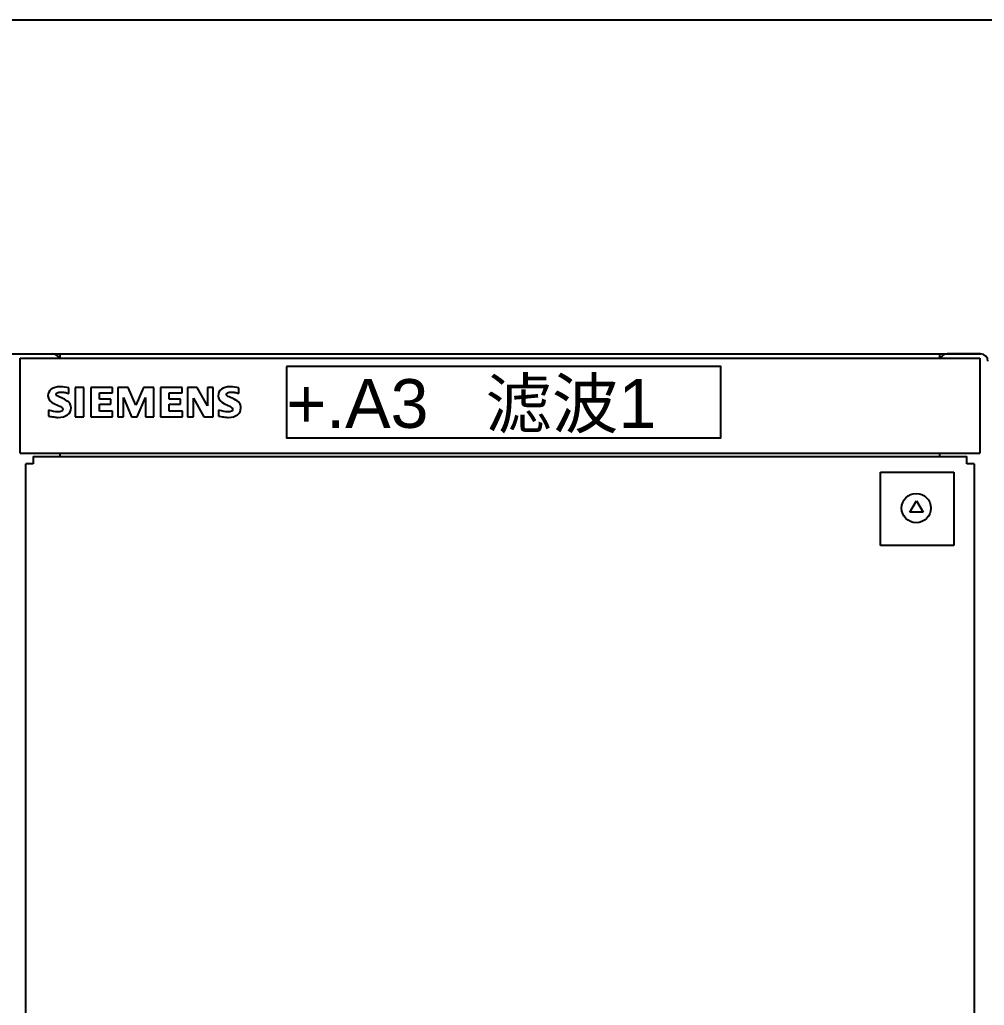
# Model space of a CAD drawing. Header units: inches. Extents: x 0 to 420, y 0 to 297.
# Drawn here: x 155.49 to 202.93, y 248.89 to 297.37 of the extents above; entities that cross this region are included whole.
import ezdxf
from ezdxf.enums import TextEntityAlignment as Align

# ---------------------------------------------------------------- set-up
doc = ezdxf.new("R2010")
doc.units = ezdxf.units.IN
doc.layers.add('Default', color=7, linetype='Continuous')
doc.layers.add('DV1_Default', color=7, linetype='Continuous')
doc.styles.add('SEACAD_arial_ttf', font='arial.ttf', dxfattribs={"height": 0.2})

# ---------------------------------------------------------------- blocks, each defined once
blk = doc.blocks.new('SE')
at = {"layer": 'Default', "color": 7, "linetype": 'Continuous', "ltscale": 25.4}
for p, q in [((197.818, 271.501), (197.818, 275.111)), ((197.818, 275.111), (201.428, 275.111)), ((201.428, 275.111), (201.428, 271.501)), ((199.275, 273.146), (199.595, 273.694)), ((199.595, 273.694), (199.919, 273.146)), ((199.919, 273.146), (199.275, 273.146)), ((201.428, 271.501), (197.818, 271.501))]:
    blk.add_line(p, q, dxfattribs=at)
blk.add_circle((199.584, 273.345), 0.722, dxfattribs=at)
at = {"layer": 'DV1_Default', "color": 7, "linetype": 'Continuous', "ltscale": 25.4}
for p, q in [((107.467, 280.926), (202.752, 280.926)), ((155.469, 280.926), (157.109, 280.926)), ((155.469, 280.926), (157.109, 280.926)), ((155.504, 276.038), (155.504, 280.718)), ((155.504, 280.718), (202.704, 280.718)), ((157.469, 280.926), (200.749, 280.926)), ((157.469, 280.718), (157.469, 280.926)), ((200.749, 280.718), (200.749, 280.926)), ((202.749, 280.926), (201.109, 280.926)), ((202.749, 280.926), (201.109, 280.926)), ((202.704, 280.718), (202.704, 276.038)), ((157.896, 278.985), (157.896, 279.262)), ((158.642, 279.278), (158.22, 279.278)), ((158.22, 279.278), (158.22, 277.838)), ((158.642, 277.838), (158.642, 279.278)), ((160.052, 279.278), (158.981, 279.278)), ((158.981, 279.278), (158.981, 277.838)), ((160.052, 279.019), (160.052, 279.278)), ((160.829, 279.278), (160.307, 279.278)), ((160.307, 279.278), (160.307, 277.838)), ((161.199, 278.402), (160.829, 279.278)), ((161.572, 279.278), (161.199, 278.402)), ((162.09, 279.278), (161.572, 279.278)), ((162.09, 277.838), (162.09, 279.278)), ((163.481, 279.278), (162.414, 279.278)), ((162.414, 279.278), (162.414, 277.838)), ((163.481, 279.019), (163.481, 279.278)), ((164.208, 279.278), (163.74, 279.278)), ((163.74, 279.278), (163.74, 277.838)), ((164.727, 278.371), (164.208, 279.278)), ((165.005, 279.278), (164.727, 279.278)), ((164.727, 279.278), (164.727, 278.371)), ((165.005, 277.838), (165.005, 279.278)), ((166.267, 278.985), (166.267, 279.262)), ((157.686, 278.695), (157.427, 278.809)), ((159.404, 278.695), (159.404, 279.019)), ((159.404, 279.019), (160.052, 279.019)), ((160.585, 277.838), (160.585, 278.79)), ((160.585, 278.79), (160.989, 277.838)), ((161.263, 277.838), (161.671, 278.79)), ((161.671, 278.79), (161.671, 277.838)), ((162.833, 278.695), (162.833, 279.019)), ((162.833, 279.019), (163.481, 279.019)), ((164.034, 277.838), (164.034, 278.756)), ((164.034, 278.756), (164.551, 277.838)), ((166.041, 278.695), (165.782, 278.809)), ((157.198, 278.467), (157.492, 278.337)), ((159.969, 278.695), (159.404, 278.695)), ((159.404, 278.109), (159.404, 278.451)), ((159.404, 278.451), (159.969, 278.451)), ((159.969, 278.451), (159.969, 278.695)), ((163.401, 278.695), (162.833, 278.695)), ((162.833, 278.109), (162.833, 278.451)), ((162.833, 278.451), (163.401, 278.451)), ((163.401, 278.451), (163.401, 278.695)), ((165.557, 278.467), (165.847, 278.337)), ((156.909, 278.162), (156.909, 277.868)), ((158.22, 277.838), (158.642, 277.838)), ((158.981, 277.838), (160.052, 277.838)), ((160.052, 278.109), (159.404, 278.109)), ((160.052, 277.838), (160.052, 278.109)), ((160.307, 277.838), (160.585, 277.838)), ((160.989, 277.838), (161.263, 277.838)), ((161.671, 277.838), (162.09, 277.838)), ((162.414, 277.838), (163.5, 277.838)), ((163.5, 278.109), (162.833, 278.109)), ((163.5, 277.838), (163.5, 278.109)), ((163.74, 277.838), (164.034, 277.838)), ((164.551, 277.838), (165.005, 277.838)), ((165.264, 278.162), (165.264, 277.868)), ((155.504, 276.038), (202.704, 276.038)), ((156.149, 275.886), (156.149, 275.526)), ((156.149, 275.886), (202.069, 275.886)), ((157.469, 275.886), (157.469, 276.038)), ((200.749, 275.886), (200.749, 276.038)), ((202.069, 275.526), (202.069, 275.886)), ((156.149, 275.526), (155.789, 275.526)), ((155.789, 110.326), (155.789, 275.526)), ((202.429, 275.526), (202.069, 275.526)), ((202.429, 275.526), (202.429, 110.326))]:
    blk.add_line(p, q, dxfattribs=at)
blk.add_lwpolyline([(168.604, 280.313), (168.604, 276.801), (189.967, 276.801), (189.967, 280.313), (168.604, 280.313)], dxfattribs=at)
for centre, start, end in [((157.109, 280.566), 24.9583, 90), ((157.109, 280.566), 24.9583, 90), ((201.109, 280.566), 90, 155.0417), ((201.109, 280.566), 90, 155.0417), ((202.749, 280.566), 0, 90), ((202.749, 280.566), 0, 90)]:
    blk.add_arc(centre, 0.36, start, end, dxfattribs=at)
for points, knots in [([(157.896, 279.262), (157.766, 279.293), (157.627, 279.308), (157.477, 279.308), (157.294, 279.308), (157.148, 279.269), (157.039, 279.192)], [0, 0, 0, 0, 0.475386, 0.475386, 0.475386, 1, 1, 1, 1]), ([(166.267, 279.262), (166.122, 279.293), (165.982, 279.308), (165.847, 279.308), (165.659, 279.308), (165.512, 279.269), (165.407, 279.192)], [0, 0, 0, 0, 0.473229, 0.473229, 0.473229, 1, 1, 1, 1]), ([(157.039, 279.192), (156.929, 279.115), (156.875, 279.007), (156.875, 278.871), (156.875, 278.703), (156.983, 278.568), (157.198, 278.467)], [0, 0, 0, 0, 0.403683, 0.403683, 0.403683, 1, 1, 1, 1]), ([(157.312, 278.87), (157.292, 278.888), (157.282, 278.911), (157.282, 278.939), (157.282, 279.013), (157.357, 279.049), (157.507, 279.049), (157.578, 279.049), (157.644, 279.045), (157.704, 279.036)], [0, 0, 0, 0, 0.207098, 0.207098, 0.207098, 0.997947, 0.997947, 0.997947, 1, 1, 1, 1]), ([(165.407, 279.192), (165.302, 279.115), (165.249, 279.007), (165.249, 278.871), (165.249, 278.698), (165.351, 278.563), (165.557, 278.467)], [0, 0, 0, 0, 0.404744, 0.404744, 0.404744, 1, 1, 1, 1]), ([(165.782, 278.809), (165.696, 278.85), (165.652, 278.893), (165.652, 278.939), (165.652, 279.013), (165.729, 279.049), (165.882, 279.049), (165.95, 279.049), (166.015, 279.045), (166.074, 279.036)], [0, 0, 0, 0, 0.393505, 0.393505, 0.393505, 0.997995, 0.997995, 0.997995, 1, 1, 1, 1]), ([(156.909, 277.868), (156.985, 277.854), (157.068, 277.839), (157.159, 277.825), (157.249, 277.811), (157.322, 277.804), (157.378, 277.804), (157.571, 277.804), (157.725, 277.847), (157.839, 277.933), (157.953, 278.019), (158.01, 278.133), (158.01, 278.272), (158.01, 278.452), (157.902, 278.593), (157.686, 278.695)], [0, 0, 0, 0, 0.526228, 0.526228, 0.526228, 0.984525, 0.984525, 0.984525, 0.98961, 0.98961, 0.98961, 0.993829, 0.993829, 0.993829, 1, 1, 1, 1]), ([(157.492, 278.337), (157.568, 278.309), (157.606, 278.266), (157.606, 278.207), (157.606, 278.121), (157.52, 278.078), (157.347, 278.078), (157.238, 278.078), (157.092, 278.106), (156.909, 278.162)], [0, 0, 0, 0, 0.354975, 0.354975, 0.354975, 0.995347, 0.995347, 0.995347, 1, 1, 1, 1]), ([(165.847, 278.337), (165.895, 278.309), (165.926, 278.288), (165.94, 278.274), (165.954, 278.26), (165.961, 278.238), (165.961, 278.207), (165.961, 278.121), (165.88, 278.078), (165.718, 278.078), (165.618, 278.078), (165.467, 278.106), (165.264, 278.162)], [0, 0, 0, 0, 0.600141, 0.600141, 0.600141, 0.99168, 0.99168, 0.99168, 0.995195, 0.995195, 0.995195, 1, 1, 1, 1]), ([(166.197, 277.93), (166.309, 278.013), (166.365, 278.127), (166.365, 278.272), (166.365, 278.364), (166.34, 278.444), (166.288, 278.516)], [0, 0, 0, 0, 0.60814, 0.60814, 0.60814, 1, 1, 1, 1]), ([(165.514, 277.826), (165.611, 277.812), (165.69, 277.804), (165.748, 277.804), (165.936, 277.804), (166.086, 277.846), (166.197, 277.93)], [0, 0, 0, 0, 0.327653, 0.327653, 0.327653, 1, 1, 1, 1])]:
    blk.add_open_spline(points, degree=3, knots=knots, dxfattribs=at)
for points in [[(157.427, 278.809), (157.371, 278.832), (157.333, 278.853), (157.312, 278.87)], [(157.704, 279.036), (157.763, 279.027), (157.827, 279.01), (157.896, 278.985)], [(166.074, 279.036), (166.134, 279.027), (166.198, 279.01), (166.267, 278.985)], [(166.288, 278.516), (166.235, 278.587), (166.153, 278.647), (166.041, 278.695)], [(165.264, 277.868), (165.333, 277.856), (165.416, 277.842), (165.514, 277.826)]]:
    blk.add_open_spline(points, degree=3, dxfattribs=at)
at = {"layer": 'DV1_Default', "color": 7, "linetype": 'Continuous', "ltscale": 25.4, "style": 'SEACAD_arial_ttf'}
blk.add_text('+.A3   滤波1', height=2.4, dxfattribs=at).set_placement((168.604, 279.689), align=Align.TOP_LEFT)

msp = doc.modelspace()

# ---------------------------------------------------------------- linework, layer by layer
at = {"layer": 'Default', "color": 7, "linetype": 'Continuous', "ltscale": 25.4}
msp.add_line((0.47937, 297.36635), (420.37585, 297.36635), dxfattribs=at)

# ---------------------------------------------------------------- block references
at = {"layer": 'Default'}
msp.add_blockref('SE', (0, 0), dxfattribs=at)

doc.saveas('drawing.dxf')
